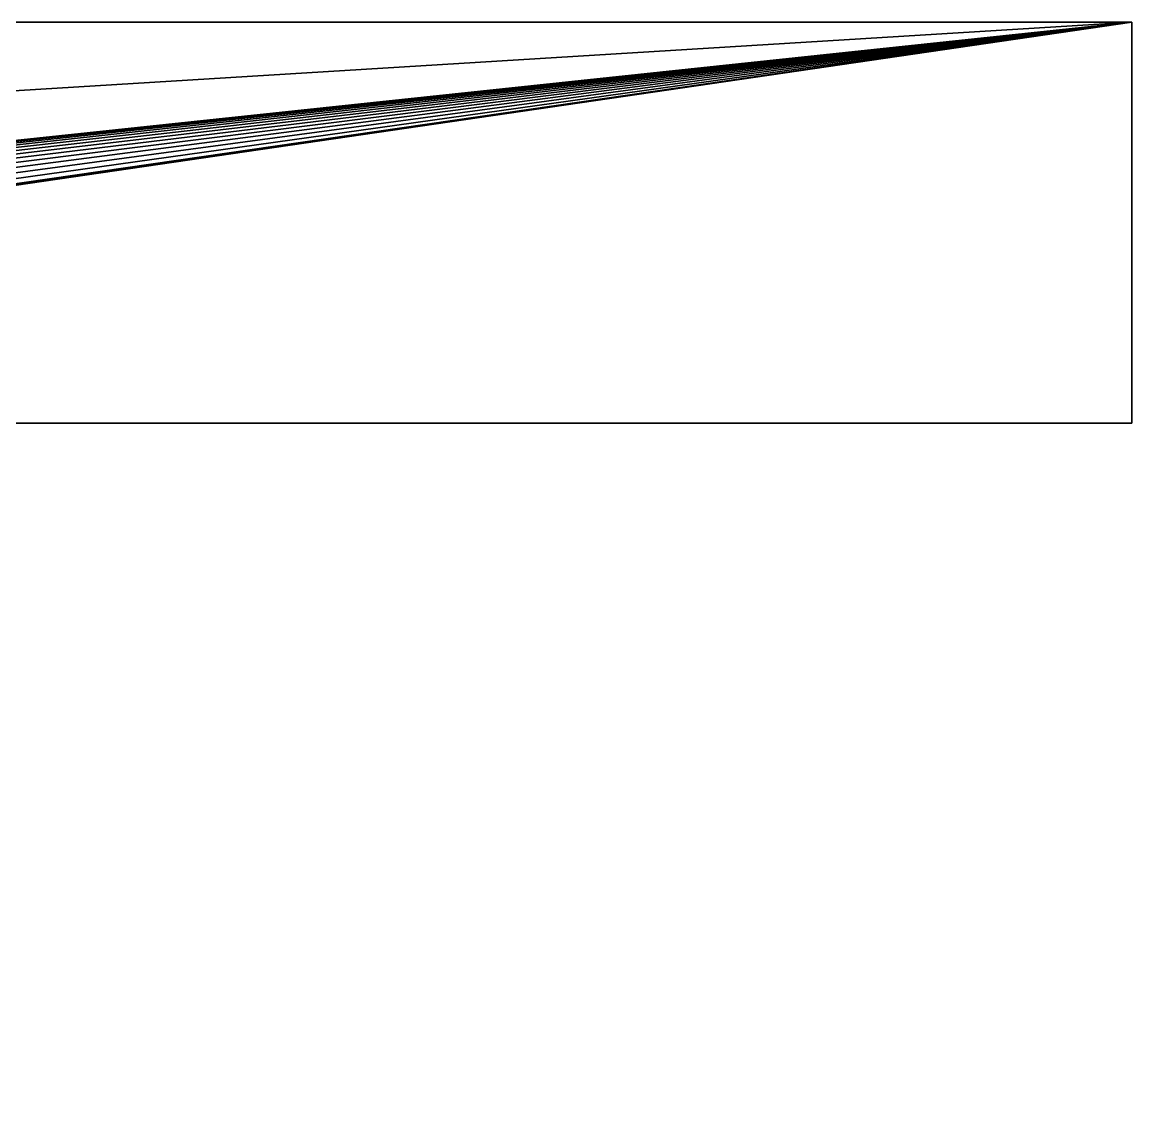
# Model space of a CAD drawing. Extents: x 0 to 2378, y -75 to 4875.
# Drawn here: x 2351.83 to 2377.83, y 82.74 to 108 of the extents above; entities that cross this region are included whole.
import ezdxf

# ---------------------------------------------------------------- set-up
doc = ezdxf.new("R2010")
doc.units = 0
doc.header["$LTSCALE"] = 25.4
doc.layers.get('0').update_dxf_attribs({"color": 13, "linetype": 'CONTINUOUS'})

# ---------------------------------------------------------------- blocks, each defined once
blk = doc.blocks.new('H-150_DWG')
at = {"color": 250}
for p, q in [((153, 158), (0, 158)), ((153, 158, 6057.848), (0, 158, 6057.848)), ((153, 158), (0, 158)), ((153, 158, 6057.848), (0, 158, 6057.848)), ((153, 148.6), (153, 158)), ((153, 148.6, 6057.848), (153, 158, 6057.848)), ((153, 158), (153, 158, 6057.848)), ((153, 148.6), (153, 158)), ((153, 158), (153, 158, 6057.848)), ((153, 148.6, 6057.848), (153, 158, 6057.848)), ((88.7, 148.6), (153, 148.6)), ((88.7, 148.6, 6057.848), (153, 148.6, 6057.848)), ((88.7, 148.6), (153, 148.6)), ((88.7, 148.6, 6057.848), (153, 148.6, 6057.848)), ((153, 148.6), (153, 148.6, 6057.848)), ((153, 148.6), (153, 148.6, 6057.848))]:
    blk.add_line(p, q, dxfattribs=at)
mesh = blk.add_polyface(dxfattribs=at)
corners = [(153, 158), (0, 148.6), (0, 158), (64.3, 148.6), (64.882, 148.581), (65.462, 148.524), (66.036, 148.429), (66.603, 148.297), (67.161, 148.128), (67.706, 147.923), (68.236, 147.682), (68.75, 147.408), (69.245, 147.1), (69.718, 146.761), (70.168, 146.391), (87.538, 148.524), (70.593, 145.993), (86.964, 148.429), (70.991, 145.568), (71.361, 145.118), (86.397, 148.297), (71.7, 144.645), (72.008, 144.15), (85.839, 148.128), (72.282, 143.636), (85.294, 147.923), (72.523, 143.106), (72.728, 142.561), (84.764, 147.682), (72.897, 142.003), (73.029, 141.436), (84.25, 147.408), (73.124, 140.862), (83.755, 147.1), (73.181, 140.282), (73.2, 139.7), (83.282, 146.761), (82.832, 146.391), (82.407, 145.993), (82.009, 145.568), (81.639, 145.118), (81.3, 144.645), (80.992, 144.15), (80.718, 143.636), (80.477, 143.106), (80.272, 142.561), (80.103, 142.003), (79.971, 141.436), (79.876, 140.862), (79.819, 140.282), (73.2, 18.3), (79.8, 139.7), (88.118, 148.581), (88.7, 148.6), (153, 148.6), (64.3, 9.4), (0, 0), (0, 9.4), (153, 0), (64.882, 9.419), (65.462, 9.476), (66.036, 9.571), (66.603, 9.703), (67.161, 9.872), (67.706, 10.077), (68.236, 10.318), (68.75, 10.592), (69.245, 10.9), (69.718, 11.239), (70.168, 11.609), (87.538, 9.476), (70.593, 12.007), (86.964, 9.571), (70.991, 12.432), (71.361, 12.882), (86.397, 9.703), (71.7, 13.355), (72.008, 13.85), (85.839, 9.872), (72.282, 14.364), (85.294, 10.077), (72.523, 14.894), (72.728, 15.439), (84.764, 10.318), (72.897, 15.997), (73.029, 16.564), (84.25, 10.592), (73.124, 17.138), (83.755, 10.9), (73.181, 17.718), (83.282, 11.239), (82.832, 11.609), (82.407, 12.007), (82.009, 12.432), (81.639, 12.882), (81.3, 13.355), (80.992, 13.85), (80.718, 14.364), (80.477, 14.894), (80.272, 15.439), (80.103, 15.997), (79.971, 16.564), (79.876, 17.138), (79.819, 17.718), (79.8, 18.3), (88.118, 9.419), (88.7, 9.4), (153, 9.4)]
mesh.append_faces([[corners[k] for k in face] for face in [(0, 1, 2), (53, 0, 54), (55, 56, 57), (58, 106, 107)]], dxfattribs={"vtx0": -1, "color": 250})
mesh.append_faces([[corners[k] for k in face] for face in [(1, 0, 3), (3, 0, 4), (4, 0, 5), (5, 0, 6), (6, 0, 7), (7, 0, 8), (8, 0, 9), (9, 0, 10), (10, 0, 11), (11, 0, 12), (12, 0, 13), (13, 0, 14), (14, 15, 16), (16, 17, 18), (18, 17, 19), (19, 20, 21), (21, 20, 22), (22, 23, 24), (24, 25, 26), (26, 25, 27), (27, 28, 29), (29, 28, 30), (30, 31, 32), (32, 33, 34), (34, 33, 35), (35, 49, 50), (15, 0, 52), (52, 0, 53), (56, 55, 58), (70, 71, 72), (72, 74, 75), (75, 77, 78), (78, 79, 80), (80, 82, 83), (83, 85, 86), (86, 87, 88), (88, 50, 90), (90, 50, 91), (91, 50, 92), (92, 50, 93), (93, 50, 94), (94, 50, 95), (95, 50, 96), (96, 50, 97), (97, 50, 98), (98, 50, 99), (99, 50, 100), (100, 50, 101), (101, 50, 102), (102, 50, 103), (103, 50, 104), (104, 50, 51)]], dxfattribs={"vtx0": -1, "vtx1": -1, "color": 250})
mesh.append_faces([[corners[k] for k in face] for face in [(14, 0, 15), (58, 69, 70)]], dxfattribs={"vtx0": -1, "vtx1": -1, "vtx2": -1, "color": 250})
mesh.append_faces([[corners[k] for k in face] for face in [(16, 15, 17), (19, 17, 20), (22, 20, 23), (24, 23, 25), (27, 25, 28), (30, 28, 31), (32, 31, 33), (35, 33, 36), (35, 36, 37), (35, 37, 38), (35, 38, 39), (35, 39, 40), (35, 40, 41), (35, 41, 42), (35, 42, 43), (35, 43, 44), (35, 44, 45), (35, 45, 46), (35, 46, 47), (35, 47, 48), (35, 48, 49), (50, 49, 51), (58, 55, 59), (58, 59, 60), (58, 60, 61), (58, 61, 62), (58, 62, 63), (58, 63, 64), (58, 64, 65), (58, 65, 66), (58, 66, 67), (58, 67, 68), (58, 68, 69), (70, 69, 71), (72, 71, 73), (72, 73, 74), (75, 74, 76), (75, 76, 77), (78, 77, 79), (80, 79, 81), (80, 81, 82), (83, 82, 84), (83, 84, 85), (86, 85, 87), (88, 87, 89), (88, 89, 50), (58, 70, 105), (58, 105, 106)]], dxfattribs={"vtx0": -1, "vtx2": -1, "color": 250})
mesh = blk.add_polyface(dxfattribs=at)
corners = [(153, 0, 6057.848), (0, 9.4, 6057.848), (0, 0, 6057.848), (64.3, 9.4, 6057.848), (64.882, 9.419, 6057.848), (65.462, 9.476, 6057.848), (66.036, 9.571, 6057.848), (66.603, 9.703, 6057.848), (67.161, 9.872, 6057.848), (67.706, 10.077, 6057.848), (68.236, 10.318, 6057.848), (68.75, 10.592, 6057.848), (69.245, 10.9, 6057.848), (69.718, 11.239, 6057.848), (70.168, 11.609, 6057.848), (87.538, 9.476, 6057.848), (70.593, 12.007, 6057.848), (86.964, 9.571, 6057.848), (70.991, 12.432, 6057.848), (71.361, 12.882, 6057.848), (86.397, 9.703, 6057.848), (71.7, 13.355, 6057.848), (72.008, 13.85, 6057.848), (85.839, 9.872, 6057.848), (72.282, 14.364, 6057.848), (85.294, 10.077, 6057.848), (72.523, 14.894, 6057.848), (72.728, 15.439, 6057.848), (84.764, 10.318, 6057.848), (72.897, 15.997, 6057.848), (73.029, 16.564, 6057.848), (84.25, 10.592, 6057.848), (73.124, 17.138, 6057.848), (83.755, 10.9, 6057.848), (73.181, 17.718, 6057.848), (73.2, 18.3, 6057.848), (83.282, 11.239, 6057.848), (82.832, 11.609, 6057.848), (82.407, 12.007, 6057.848), (82.009, 12.432, 6057.848), (81.639, 12.882, 6057.848), (81.3, 13.355, 6057.848), (80.992, 13.85, 6057.848), (80.718, 14.364, 6057.848), (80.477, 14.894, 6057.848), (80.272, 15.439, 6057.848), (80.103, 15.997, 6057.848), (79.971, 16.564, 6057.848), (79.876, 17.138, 6057.848), (79.819, 17.718, 6057.848), (73.2, 139.7, 6057.848), (79.8, 18.3, 6057.848), (88.118, 9.419, 6057.848), (88.7, 9.4, 6057.848), (153, 9.4, 6057.848), (64.3, 148.6, 6057.848), (0, 158, 6057.848), (0, 148.6, 6057.848), (153, 158, 6057.848), (64.882, 148.581, 6057.848), (65.462, 148.524, 6057.848), (66.036, 148.429, 6057.848), (66.603, 148.297, 6057.848), (67.161, 148.128, 6057.848), (67.706, 147.923, 6057.848), (68.236, 147.682, 6057.848), (68.75, 147.408, 6057.848), (69.245, 147.1, 6057.848), (69.718, 146.761, 6057.848), (70.168, 146.391, 6057.848), (87.538, 148.524, 6057.848), (70.593, 145.993, 6057.848), (86.964, 148.429, 6057.848), (70.991, 145.568, 6057.848), (71.361, 145.118, 6057.848), (86.397, 148.297, 6057.848), (71.7, 144.645, 6057.848), (72.008, 144.15, 6057.848), (85.839, 148.128, 6057.848), (72.282, 143.636, 6057.848), (85.294, 147.923, 6057.848), (72.523, 143.106, 6057.848), (72.728, 142.561, 6057.848), (84.764, 147.682, 6057.848), (72.897, 142.003, 6057.848), (73.029, 141.436, 6057.848), (84.25, 147.408, 6057.848), (73.124, 140.862, 6057.848), (83.755, 147.1, 6057.848), (73.181, 140.282, 6057.848), (83.282, 146.761, 6057.848), (82.832, 146.391, 6057.848), (82.407, 145.993, 6057.848), (82.009, 145.568, 6057.848), (81.639, 145.118, 6057.848), (81.3, 144.645, 6057.848), (80.992, 144.15, 6057.848), (80.718, 143.636, 6057.848), (80.477, 143.106, 6057.848), (80.272, 142.561, 6057.848), (80.103, 142.003, 6057.848), (79.971, 141.436, 6057.848), (79.876, 140.862, 6057.848), (79.819, 140.282, 6057.848), (79.8, 139.7, 6057.848), (88.118, 148.581, 6057.848), (88.7, 148.6, 6057.848), (153, 148.6, 6057.848)]
mesh.append_faces([[corners[k] for k in face] for face in [(0, 1, 2), (53, 0, 54), (55, 56, 57), (58, 106, 107)]], dxfattribs={"vtx0": -1, "color": 250})
mesh.append_faces([[corners[k] for k in face] for face in [(1, 0, 3), (3, 0, 4), (4, 0, 5), (5, 0, 6), (6, 0, 7), (7, 0, 8), (8, 0, 9), (9, 0, 10), (10, 0, 11), (11, 0, 12), (12, 0, 13), (13, 0, 14), (14, 15, 16), (16, 17, 18), (18, 17, 19), (19, 20, 21), (21, 20, 22), (22, 23, 24), (24, 25, 26), (26, 25, 27), (27, 28, 29), (29, 28, 30), (30, 31, 32), (32, 33, 34), (34, 33, 35), (35, 49, 50), (15, 0, 52), (52, 0, 53), (56, 55, 58), (70, 71, 72), (72, 74, 75), (75, 77, 78), (78, 79, 80), (80, 82, 83), (83, 85, 86), (86, 87, 88), (88, 50, 90), (90, 50, 91), (91, 50, 92), (92, 50, 93), (93, 50, 94), (94, 50, 95), (95, 50, 96), (96, 50, 97), (97, 50, 98), (98, 50, 99), (99, 50, 100), (100, 50, 101), (101, 50, 102), (102, 50, 103), (103, 50, 104), (104, 50, 51)]], dxfattribs={"vtx0": -1, "vtx1": -1, "color": 250})
mesh.append_faces([[corners[k] for k in face] for face in [(14, 0, 15), (58, 69, 70)]], dxfattribs={"vtx0": -1, "vtx1": -1, "vtx2": -1, "color": 250})
mesh.append_faces([[corners[k] for k in face] for face in [(16, 15, 17), (19, 17, 20), (22, 20, 23), (24, 23, 25), (27, 25, 28), (30, 28, 31), (32, 31, 33), (35, 33, 36), (35, 36, 37), (35, 37, 38), (35, 38, 39), (35, 39, 40), (35, 40, 41), (35, 41, 42), (35, 42, 43), (35, 43, 44), (35, 44, 45), (35, 45, 46), (35, 46, 47), (35, 47, 48), (35, 48, 49), (50, 49, 51), (58, 55, 59), (58, 59, 60), (58, 60, 61), (58, 61, 62), (58, 62, 63), (58, 63, 64), (58, 64, 65), (58, 65, 66), (58, 66, 67), (58, 67, 68), (58, 68, 69), (70, 69, 71), (72, 71, 73), (72, 73, 74), (75, 74, 76), (75, 76, 77), (78, 77, 79), (80, 79, 81), (80, 81, 82), (83, 82, 84), (83, 84, 85), (86, 85, 87), (88, 87, 89), (88, 89, 50), (58, 70, 105), (58, 105, 106)]], dxfattribs={"vtx0": -1, "vtx2": -1, "color": 250})
mesh = blk.add_polyface(dxfattribs=at)
corners = [(0, 158, 6057.848), (153, 158), (0, 158), (153, 158, 6057.848)]
mesh.append_faces([[corners[k] for k in face] for face in [(0, 1, 2), (1, 0, 3)]], dxfattribs={"vtx0": -1, "color": 250})
mesh = blk.add_polyface(dxfattribs=at)
corners = [(153, 158), (153, 148.6, 6057.848), (153, 148.6), (153, 158, 6057.848)]
mesh.append_faces([[corners[k] for k in face] for face in [(0, 1, 2), (1, 0, 3)]], dxfattribs={"vtx0": -1, "color": 250})
mesh = blk.add_polyface(dxfattribs=at)
corners = [(153, 148.6, 6057.848), (88.7, 148.6), (153, 148.6), (88.7, 148.6, 6057.848)]
mesh.append_faces([[corners[k] for k in face] for face in [(0, 1, 2), (1, 0, 3)]], dxfattribs={"vtx0": -1, "color": 250})
blk = doc.blocks.new('GROUP_2')
at = {"color": 0}
blk.add_blockref('H-150_DWG', (2225, 25), dxfattribs=at)
blk = doc.blocks.new('GROUP_39')
at = {"color": 0}
blk.add_blockref('GROUP_2', (0, 0), dxfattribs=at)

msp = doc.modelspace()

# ---------------------------------------------------------------- block references
at = {"color": 0}
msp.add_blockref('GROUP_39', (-0.17, -75), dxfattribs=at)

doc.saveas('drawing.dxf')
